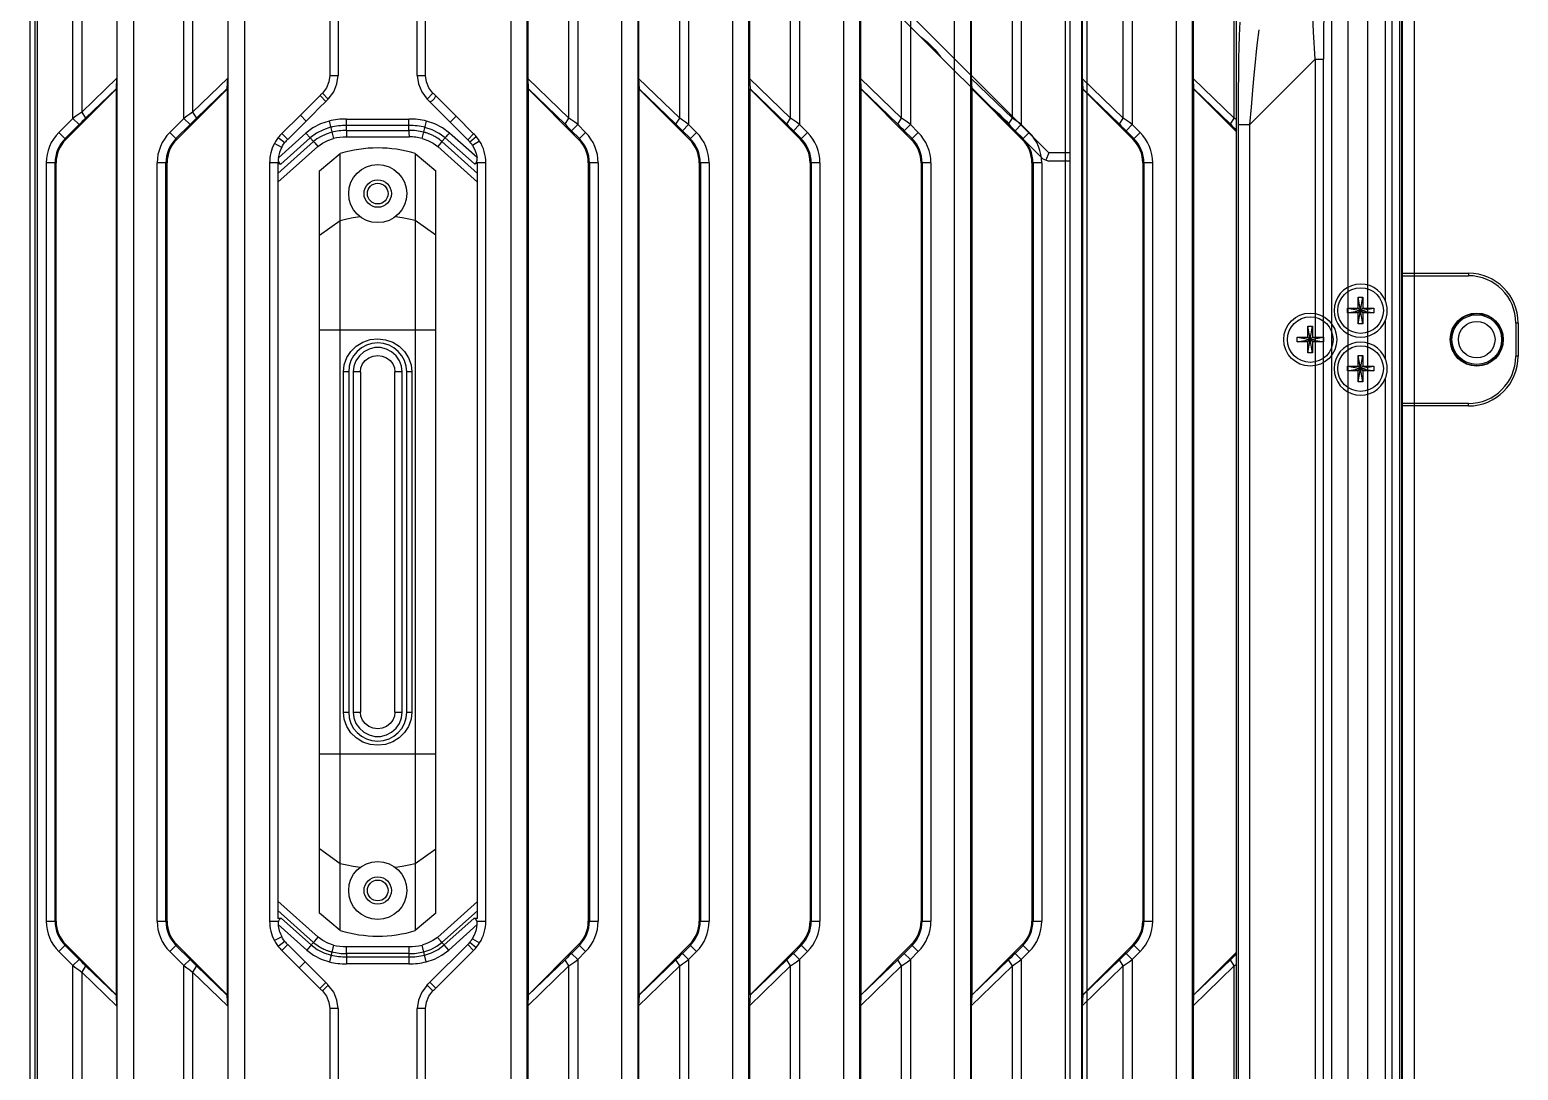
# Model space of a CAD drawing. Header units: millimetres. Extents: x -3132 to 28633, y 682 to 5849.
# Drawn here: x 25394 to 25573.4, y 2897.1 to 3022.5 of the extents above; entities that cross this region are included whole.
import ezdxf

# ---------------------------------------------------------------- set-up
doc = ezdxf.new("R2010")
doc.units = ezdxf.units.MM

# ---------------------------------------------------------------- blocks, each defined once
blk = doc.blocks.new('rtjg')
at = {"linetype": 'Continuous'}
for p, q in [((18739.39, 1763.81), (18739.39, 2763.81)), ((18582.99, 2557.33), (18582.99, 2742.31)), ((18584.99, 2555.33), (18584.99, 2742.31)), ((18596.36, 2543.96), (18596.36, 2742.31)), ((18598.36, 2541.96), (18598.36, 2742.31)), ((18630.42, 2742.31), (18630.42, 2518.72)), ((18632.41, 2519.79), (18632.41, 2742.31)), ((18643.79, 2742.31), (18643.79, 2518.72)), ((18645.78, 2519.79), (18645.78, 2742.31)), ((18657.16, 2742.31), (18657.16, 2518.72)), ((18659.15, 2519.79), (18659.15, 2742.31)), ((18670.53, 2742.31), (18670.53, 2518.72)), ((18672.52, 2519.79), (18672.52, 2742.31)), ((18683.9, 2741.92), (18683.9, 2518.72)), ((18685.89, 2519.79), (18685.89, 2740.75)), ((18737.58, 2736.12), (18737.58, 2527.12)), ((18737.87, 2527.12), (18737.87, 2736.08)), ((18572.44, 2734.24), (18572.44, 2541.89)), ((18573.06, 2734.24), (18573.06, 2562.49)), ((18573.39, 2568.99), (18573.39, 2734.24)), ((18697.27, 2729.43), (18697.27, 2518.72)), ((18638.5, 2726.27), (18638.5, 2689.13)), ((18651.87, 2726.27), (18651.87, 2689.13)), ((18665.24, 2726.27), (18665.24, 2689.13)), ((18678.61, 2726.27), (18678.61, 2689.13)), ((18691.98, 2726.27), (18691.98, 2689.13)), ((18699.26, 2519.79), (18699.26, 2727.44)), ((18733.7, 2726.03), (18733.7, 2530.64)), ((18736.69, 2526.71), (18736.69, 2726.03)), ((18577.64, 2689.87), (18577.64, 2725.54)), ((18578.71, 2724.76), (18578.71, 2690.64)), ((18591.01, 2689.87), (18591.01, 2725.54)), ((18592.08, 2724.76), (18592.08, 2690.64)), ((18637.43, 2689.9), (18637.43, 2725.5)), ((18650.8, 2689.9), (18650.8, 2725.5)), ((18664.17, 2689.9), (18664.17, 2725.5)), ((18677.54, 2689.9), (18677.54, 2725.5)), ((18690.91, 2689.9), (18690.91, 2725.5)), ((18704.28, 2689.9), (18704.28, 2722.41)), ((18731.37, 2531.98), (18731.37, 2723.71)), ((18582.95, 2720.67), (18582.95, 2694.74)), ((18596.32, 2720.67), (18596.32, 2694.74)), ((18632.47, 2720.71), (18632.47, 2694.7)), ((18645.84, 2720.71), (18645.84, 2694.7)), ((18659.21, 2720.71), (18659.21, 2694.7)), ((18672.58, 2720.71), (18672.58, 2694.7)), ((18685.95, 2720.71), (18685.95, 2694.7)), ((18699.32, 2720.71), (18699.32, 2694.7)), ((18705.35, 2721.35), (18705.35, 2689.13)), ((18729.37, 2721.61), (18729.37, 2533.21)), ((18608.61, 2720.36), (18608.61, 2695.05)), ((18609.61, 2720.36), (18609.61, 2695.05)), ((18619.16, 2695.05), (18619.16, 2720.35)), ((18620.16, 2695.05), (18620.16, 2720.36)), ((18710.64, 2718.18), (18710.64, 2518.72)), ((18712.63, 2519.79), (18712.63, 2714.07)), ((18712.69, 2714.01), (18712.69, 2694.7)), ((18717.89, 2706.32), (18717.89, 2528.83)), ((18717.65, 2689.9), (18717.65, 2704.93)), ((18720.47, 2699.02), (18720.65, 2700.56)), ((18727.42, 2697.01), (18719.54, 2689.13)), ((18727.42, 2697.01), (18727.42, 2534.29)), ((18727.42, 2697.01), (18728.42, 2697.01)), ((18728.42, 2534.83), (18728.42, 2697.01)), ((18582.95, 2694.74), (18578.71, 2690.64)), ((18582.88, 2693.48), (18582.95, 2694.74)), ((18596.32, 2694.74), (18592.08, 2690.64)), ((18596.25, 2693.48), (18596.32, 2694.74)), ((18608.61, 2695.05), (18609.61, 2695.05)), ((18619.16, 2695.05), (18620.16, 2695.05)), ((18632.47, 2694.7), (18632.54, 2693.43)), ((18637.43, 2689.9), (18632.47, 2694.7)), ((18645.84, 2694.7), (18645.91, 2693.43)), ((18650.8, 2689.9), (18645.84, 2694.7)), ((18659.21, 2694.7), (18659.28, 2693.43)), ((18664.17, 2689.9), (18659.21, 2694.7)), ((18672.58, 2694.7), (18672.65, 2693.43)), ((18677.54, 2689.9), (18672.58, 2694.7)), ((18685.95, 2694.7), (18686.02, 2693.43)), ((18690.91, 2689.9), (18685.95, 2694.7)), ((18699.32, 2694.7), (18699.39, 2693.43)), ((18704.28, 2689.9), (18699.32, 2694.7)), ((18712.69, 2694.7), (18712.76, 2693.43)), ((18717.65, 2689.9), (18712.69, 2694.7)), ((18576.79, 2687.34), (18582.85, 2693.4)), ((18579.17, 2689.9), (18582.88, 2693.48)), ((18582.85, 2693.4), (18582.88, 2693.48)), ((18582.85, 2693.4), (18582.85, 2584.22)), ((18590.16, 2687.34), (18596.22, 2693.4)), ((18592.54, 2689.9), (18596.25, 2693.48)), ((18596.22, 2693.4), (18596.25, 2693.48)), ((18596.22, 2693.4), (18596.22, 2584.22)), ((18607.44, 2692.64), (18608.14, 2691.93)), ((18608.42, 2692.21), (18607.72, 2692.91)), ((18620.35, 2692.21), (18621.05, 2692.92)), ((18620.68, 2691.88), (18623.12, 2689.43)), ((18623.83, 2690.14), (18621.39, 2692.59)), ((18632.55, 2693.43), (18636.97, 2689.16)), ((18632.56, 2584.22), (18632.56, 2693.41)), ((18632.56, 2693.41), (18638.61, 2687.34)), ((18645.92, 2693.43), (18650.34, 2689.16)), ((18645.93, 2584.22), (18645.93, 2693.41)), ((18645.93, 2693.41), (18651.98, 2687.34)), ((18659.29, 2693.43), (18663.71, 2689.16)), ((18659.3, 2584.22), (18659.3, 2693.41)), ((18659.3, 2693.41), (18665.35, 2687.34)), ((18672.66, 2693.43), (18677.08, 2689.16)), ((18672.67, 2584.22), (18672.67, 2693.41)), ((18672.67, 2693.41), (18678.72, 2687.34)), ((18686.03, 2693.43), (18690.45, 2689.16)), ((18686.04, 2584.22), (18686.04, 2693.41)), ((18686.04, 2693.41), (18692.09, 2687.34)), ((18699.4, 2693.43), (18703.82, 2689.16)), ((18699.41, 2584.22), (18699.41, 2693.41)), ((18699.41, 2693.41), (18705.46, 2687.34)), ((18712.77, 2693.43), (18717.19, 2689.16)), ((18712.78, 2584.22), (18712.78, 2693.41)), ((18712.78, 2693.41), (18717.89, 2688.29)), ((18578.71, 2690.64), (18579.17, 2689.9)), ((18592.08, 2690.64), (18592.54, 2689.9)), ((18605.07, 2690.26), (18602.84, 2688.05)), ((18605.78, 2689.56), (18605.07, 2690.26)), ((18623.12, 2689.43), (18623.83, 2690.14)), ((18625.95, 2688.03), (18623.83, 2690.14)), ((18577.64, 2689.87), (18575.95, 2688.18)), ((18575.95, 2688.18), (18576.79, 2687.34)), ((18576.7, 2687.44), (18578.39, 2689.12)), ((18578.39, 2689.12), (18577.64, 2689.87)), ((18591.01, 2689.87), (18589.32, 2688.18)), ((18589.32, 2688.18), (18590.16, 2687.34)), ((18590.07, 2687.44), (18591.76, 2689.12)), ((18591.76, 2689.12), (18591.01, 2689.87)), ((18603.54, 2687.33), (18605.78, 2689.56)), ((18608.53, 2689.56), (18609.04, 2687.46)), ((18610.61, 2688.41), (18610.61, 2689.01)), ((18618.16, 2689.01), (18610.61, 2689.01)), ((18610.61, 2688.41), (18618.16, 2688.41)), ((18610.62, 2689.79), (18618.16, 2689.79)), ((18618.16, 2688.41), (18618.16, 2689.01)), ((18619.76, 2687.45), (18620.28, 2689.55)), ((18623.12, 2689.43), (18625.24, 2687.31)), ((18636.97, 2689.16), (18637.43, 2689.9)), ((18638.5, 2689.13), (18637.76, 2688.39)), ((18637.76, 2688.39), (18638.71, 2687.44)), ((18639.45, 2688.18), (18638.5, 2689.13)), ((18638.61, 2687.34), (18639.45, 2688.18)), ((18650.34, 2689.16), (18650.8, 2689.9)), ((18651.87, 2689.13), (18651.13, 2688.39)), ((18651.13, 2688.39), (18652.08, 2687.44)), ((18652.82, 2688.18), (18651.87, 2689.13)), ((18651.98, 2687.34), (18652.82, 2688.18)), ((18663.71, 2689.16), (18664.17, 2689.9)), ((18665.24, 2689.13), (18664.5, 2688.39)), ((18664.5, 2688.39), (18665.45, 2687.44)), ((18666.19, 2688.18), (18665.24, 2689.13)), ((18665.35, 2687.34), (18666.19, 2688.18)), ((18677.08, 2689.16), (18677.54, 2689.9)), ((18678.61, 2689.13), (18677.87, 2688.39)), ((18677.87, 2688.39), (18678.82, 2687.44)), ((18679.56, 2688.18), (18678.61, 2689.13)), ((18678.72, 2687.34), (18679.56, 2688.18)), ((18690.45, 2689.16), (18690.91, 2689.9)), ((18691.98, 2689.13), (18691.24, 2688.39)), ((18691.24, 2688.39), (18692.19, 2687.44)), ((18692.93, 2688.18), (18691.98, 2689.13)), ((18692.09, 2687.34), (18692.93, 2688.18)), ((18703.82, 2689.16), (18704.28, 2689.9)), ((18705.35, 2689.13), (18704.61, 2688.39)), ((18704.61, 2688.39), (18705.56, 2687.44)), ((18706.3, 2688.18), (18705.35, 2689.13)), ((18705.46, 2687.34), (18706.3, 2688.18)), ((18717.19, 2689.16), (18717.65, 2689.9)), ((18717.89, 2689.74), (18717.65, 2689.9)), ((18718.12, 2689.13), (18718.12, 2450.2)), ((18718.12, 2689.13), (18719.54, 2689.13)), ((18719.54, 2445.33), (18719.54, 2689.13)), ((18602.82, 2686.38), (18601.93, 2686.84)), ((18602.36, 2683.23), (18606.64, 2687.07)), ((18602.36, 2682.18), (18607.16, 2686.49)), ((18602.4, 2687.56), (18603.19, 2686.95)), ((18605.73, 2688.1), (18602.41, 2685.12)), ((18606.24, 2687.52), (18602.73, 2684.37)), ((18603.54, 2687.33), (18602.84, 2688.05)), ((18605.73, 2688.1), (18606.24, 2687.52)), ((18606.64, 2687.07), (18606.24, 2687.52)), ((18606.64, 2687.07), (18606.79, 2686.91)), ((18606.79, 2686.91), (18607.16, 2686.49)), ((18618.17, 2687.63), (18610.61, 2687.63)), ((18622, 2686.91), (18621.62, 2686.49)), ((18621.62, 2686.49), (18626.42, 2682.2)), ((18622.14, 2687.08), (18622, 2686.91)), ((18622.14, 2687.08), (18622.54, 2687.52)), ((18622.14, 2687.08), (18626.42, 2683.25)), ((18626.04, 2684.39), (18622.54, 2687.52)), ((18626.37, 2685.15), (18623.06, 2688.11)), ((18625.24, 2687.31), (18625.95, 2688.03)), ((18625.5, 2687.04), (18626.26, 2687.68)), ((18626.67, 2687.14), (18625.82, 2686.61)), ((18607.39, 2683.54), (18609.85, 2685.64)), ((18609.85, 2591.98), (18609.85, 2685.64)), ((18618.92, 2685.65), (18618.92, 2591.97)), ((18618.92, 2685.65), (18621.39, 2683.55)), ((18574.44, 2593.11), (18574.44, 2684.51)), ((18575.62, 2684.51), (18574.44, 2684.51)), ((18575.49, 2593.11), (18575.49, 2684.51)), ((18575.62, 2593.11), (18575.62, 2684.51)), ((18587.81, 2593.11), (18587.81, 2684.51)), ((18588.99, 2684.51), (18587.81, 2684.51)), ((18588.86, 2593.11), (18588.86, 2684.51)), ((18588.99, 2593.11), (18588.99, 2684.51)), ((18601.36, 2684.51), (18601.36, 2593.11)), ((18602.5, 2684.51), (18601.36, 2684.51)), ((18602.36, 2684.43), (18602.36, 2593.45)), ((18602.36, 2684.43), (18602.73, 2684.37)), ((18607.39, 2594.07), (18607.39, 2683.54)), ((18621.39, 2594.06), (18621.39, 2683.55)), ((18626.04, 2684.39), (18626.42, 2684.46)), ((18627.42, 2684.51), (18626.25, 2684.51)), ((18626.42, 2593.43), (18626.42, 2684.46)), ((18627.42, 2593.11), (18627.42, 2684.5)), ((18639.78, 2684.51), (18639.78, 2593.11)), ((18640.97, 2684.51), (18639.78, 2684.51)), ((18639.92, 2684.51), (18639.92, 2593.11)), ((18640.97, 2684.51), (18640.97, 2593.11)), ((18653.15, 2684.51), (18653.15, 2593.11)), ((18654.34, 2684.51), (18653.15, 2684.51)), ((18653.29, 2684.51), (18653.29, 2593.11)), ((18654.34, 2684.51), (18654.34, 2593.11)), ((18666.52, 2684.51), (18666.52, 2593.11)), ((18667.71, 2684.51), (18666.52, 2684.51)), ((18666.66, 2684.51), (18666.66, 2593.11)), ((18667.71, 2684.51), (18667.71, 2593.11)), ((18679.89, 2684.51), (18679.89, 2593.11)), ((18681.08, 2684.51), (18679.89, 2684.51)), ((18680.03, 2684.51), (18680.03, 2593.11)), ((18681.08, 2684.51), (18681.08, 2593.11)), ((18693.26, 2684.51), (18693.26, 2593.11)), ((18694.45, 2684.51), (18693.26, 2684.51)), ((18693.4, 2684.51), (18693.4, 2593.11)), ((18694.45, 2684.51), (18694.45, 2593.11)), ((18706.63, 2684.51), (18706.63, 2593.11)), ((18707.82, 2684.51), (18706.63, 2684.51)), ((18706.77, 2684.51), (18706.77, 2593.11)), ((18707.82, 2593.11), (18707.82, 2684.51)), ((18607.39, 2675.81), (18609.85, 2677.58)), ((18618.92, 2677.59), (18621.39, 2675.82)), ((18621.39, 2664.34), (18607.39, 2664.34)), ((18610.27, 2618.31), (18610.27, 2659.31)), ((18610.89, 2659.31), (18610.27, 2659.31)), ((18610.89, 2659.31), (18610.89, 2618.31)), ((18611.44, 2659.31), (18611.44, 2618.31)), ((18612.3, 2659.31), (18611.44, 2659.31)), ((18612.3, 2659.31), (18612.3, 2618.31)), ((18616.47, 2618.31), (18616.47, 2659.31)), ((18617.34, 2659.31), (18616.47, 2659.31)), ((18617.34, 2618.31), (18617.34, 2659.31)), ((18617.89, 2618.31), (18617.89, 2659.31)), ((18618.51, 2659.31), (18617.89, 2659.31)), ((18618.51, 2659.31), (18618.51, 2618.31)), ((18610.27, 2618.31), (18610.89, 2618.31)), ((18611.44, 2618.31), (18612.3, 2618.31)), ((18616.47, 2618.31), (18617.34, 2618.31)), ((18617.89, 2618.31), (18618.51, 2618.31)), ((18607.39, 2613.28), (18621.39, 2613.28)), ((18609.85, 2600.04), (18607.39, 2601.81)), ((18621.39, 2601.8), (18618.92, 2600.02)), ((18607.2, 2591.17), (18602.36, 2595.51)), ((18626.42, 2595.49), (18621.58, 2591.16)), ((18574.44, 2593.11), (18575.62, 2593.11)), ((18587.81, 2593.11), (18588.99, 2593.11)), ((18601.36, 2593.11), (18602.41, 2593.11)), ((18606.65, 2590.55), (18602.36, 2594.39)), ((18602.8, 2593.45), (18602.36, 2593.45)), ((18602.8, 2593.45), (18606.38, 2590.24)), ((18609.85, 2591.98), (18607.39, 2594.07)), ((18621.39, 2594.06), (18618.92, 2591.97)), ((18626.42, 2594.37), (18622.13, 2590.54)), ((18622.4, 2590.24), (18625.97, 2593.43)), ((18626.42, 2593.43), (18625.97, 2593.43)), ((18626.36, 2593.11), (18627.42, 2593.11)), ((18639.78, 2593.11), (18640.97, 2593.11)), ((18653.15, 2593.11), (18654.34, 2593.11)), ((18666.52, 2593.11), (18667.71, 2593.11)), ((18679.89, 2593.11), (18681.08, 2593.11)), ((18693.26, 2593.11), (18694.45, 2593.11)), ((18706.63, 2593.11), (18707.82, 2593.11)), ((18602.82, 2591.24), (18601.93, 2590.78)), ((18602.38, 2592.72), (18605.83, 2589.62)), ((18622.95, 2589.61), (18626.4, 2592.69)), ((18576.79, 2590.28), (18575.95, 2589.44)), ((18575.95, 2589.44), (18577.64, 2587.75)), ((18578.39, 2588.5), (18576.7, 2590.18)), ((18582.85, 2584.22), (18576.79, 2590.28)), ((18590.16, 2590.28), (18589.32, 2589.44)), ((18589.32, 2589.44), (18591.01, 2587.75)), ((18591.76, 2588.5), (18590.07, 2590.18)), ((18596.22, 2584.22), (18590.16, 2590.28)), ((18603.19, 2590.67), (18602.4, 2590.05)), ((18603.54, 2590.28), (18602.85, 2589.56)), ((18602.85, 2589.56), (18604.93, 2587.49)), ((18605.64, 2588.2), (18603.54, 2590.28)), ((18606.65, 2590.55), (18606.38, 2590.24)), ((18606.65, 2590.55), (18606.8, 2590.71)), ((18606.8, 2590.71), (18607.2, 2591.17)), ((18609.05, 2590.22), (18608.56, 2588.2)), ((18610.61, 2590.04), (18618.17, 2590.04)), ((18620.24, 2588.21), (18619.75, 2590.22)), ((18625.24, 2590.3), (18620.69, 2585.75)), ((18621.39, 2585.04), (18625.94, 2589.59)), ((18621.98, 2590.71), (18621.58, 2591.16)), ((18622.13, 2590.54), (18621.98, 2590.71)), ((18622.13, 2590.54), (18622.4, 2590.24)), ((18622.95, 2589.61), (18622.4, 2590.24)), ((18625.24, 2590.3), (18625.94, 2589.59)), ((18625.5, 2590.58), (18626.26, 2589.94)), ((18625.82, 2591), (18626.67, 2590.48)), ((18638.61, 2590.28), (18632.56, 2584.22)), ((18638.71, 2590.18), (18637.76, 2589.23)), ((18638.5, 2588.49), (18639.45, 2589.44)), ((18639.45, 2589.44), (18638.61, 2590.28)), ((18651.98, 2590.28), (18645.93, 2584.22)), ((18652.08, 2590.18), (18651.13, 2589.23)), ((18651.87, 2588.49), (18652.82, 2589.44)), ((18652.82, 2589.44), (18651.98, 2590.28)), ((18665.35, 2590.28), (18659.3, 2584.22)), ((18665.45, 2590.18), (18664.5, 2589.23)), ((18665.24, 2588.49), (18666.19, 2589.44)), ((18666.19, 2589.44), (18665.35, 2590.28)), ((18678.72, 2590.28), (18672.67, 2584.22)), ((18678.82, 2590.18), (18677.87, 2589.23)), ((18678.61, 2588.49), (18679.56, 2589.44)), ((18679.56, 2589.44), (18678.72, 2590.28)), ((18692.09, 2590.28), (18686.04, 2584.22)), ((18692.19, 2590.18), (18691.24, 2589.23)), ((18691.98, 2588.49), (18692.93, 2589.44)), ((18692.93, 2589.44), (18692.09, 2590.28)), ((18705.46, 2590.28), (18699.41, 2584.22)), ((18705.56, 2590.18), (18704.61, 2589.23)), ((18705.35, 2588.49), (18706.3, 2589.44)), ((18706.3, 2589.44), (18705.46, 2590.28)), ((18577.64, 2587.75), (18578.39, 2588.5)), ((18577.64, 2562.68), (18577.64, 2587.75)), ((18579.17, 2587.72), (18578.71, 2586.98)), ((18582.88, 2584.14), (18579.17, 2587.72)), ((18591.01, 2587.75), (18591.76, 2588.5)), ((18591.01, 2552.08), (18591.01, 2587.75)), ((18592.54, 2587.72), (18592.08, 2586.98)), ((18596.25, 2584.14), (18592.54, 2587.72)), ((18605.64, 2588.2), (18604.93, 2587.49)), ((18608.14, 2585.7), (18605.64, 2588.2)), ((18608.78, 2589.43), (18608.85, 2589.41)), ((18610.61, 2589.21), (18610.61, 2588.8)), ((18618.16, 2589.21), (18610.61, 2589.21)), ((18610.61, 2588.8), (18618.16, 2588.8)), ((18618.16, 2587.97), (18610.62, 2587.97)), ((18618.16, 2589.21), (18618.16, 2588.8)), ((18632.47, 2582.92), (18637.43, 2587.71)), ((18636.97, 2588.46), (18632.54, 2584.19)), ((18637.43, 2587.71), (18636.97, 2588.46)), ((18637.43, 2552.12), (18637.43, 2587.71)), ((18637.76, 2589.23), (18638.5, 2588.49)), ((18638.5, 2588.49), (18638.5, 2551.34)), ((18645.84, 2582.92), (18650.8, 2587.71)), ((18650.34, 2588.46), (18645.91, 2584.19)), ((18650.8, 2587.71), (18650.34, 2588.46)), ((18650.8, 2552.12), (18650.8, 2587.71)), ((18651.13, 2589.23), (18651.87, 2588.49)), ((18651.87, 2588.49), (18651.87, 2551.34)), ((18659.21, 2582.92), (18664.17, 2587.71)), ((18663.71, 2588.46), (18659.28, 2584.19)), ((18664.17, 2587.71), (18663.71, 2588.46)), ((18664.17, 2552.12), (18664.17, 2587.71)), ((18664.5, 2589.23), (18665.24, 2588.49)), ((18665.24, 2588.49), (18665.24, 2551.34)), ((18672.58, 2582.92), (18677.54, 2587.71)), ((18677.08, 2588.46), (18672.65, 2584.19)), ((18677.54, 2587.71), (18677.08, 2588.46)), ((18677.54, 2552.12), (18677.54, 2587.71)), ((18677.87, 2589.23), (18678.61, 2588.49)), ((18678.61, 2588.49), (18678.61, 2551.34)), ((18685.95, 2582.92), (18690.91, 2587.71)), ((18690.45, 2588.46), (18686.02, 2584.19)), ((18690.91, 2587.71), (18690.45, 2588.46)), ((18690.91, 2552.12), (18690.91, 2587.71)), ((18691.24, 2589.23), (18691.98, 2588.49)), ((18691.98, 2588.49), (18691.98, 2551.34)), ((18699.32, 2582.92), (18704.28, 2587.71)), ((18703.82, 2588.46), (18699.39, 2584.19)), ((18704.28, 2587.71), (18703.82, 2588.46)), ((18704.28, 2552.12), (18704.28, 2587.71)), ((18704.61, 2589.23), (18705.35, 2588.49)), ((18705.35, 2588.49), (18705.35, 2551.34)), ((18712.69, 2582.92), (18717.65, 2587.71)), ((18717.19, 2588.46), (18712.76, 2584.19)), ((18717.89, 2589.33), (18712.78, 2584.22)), ((18717.65, 2587.71), (18717.19, 2588.46)), ((18717.65, 2587.71), (18717.89, 2587.88)), ((18717.65, 2552.12), (18717.65, 2587.71)), ((18578.71, 2586.98), (18578.71, 2561.61)), ((18578.71, 2586.98), (18582.95, 2582.88)), ((18592.08, 2586.98), (18592.08, 2552.85)), ((18592.08, 2586.98), (18596.32, 2582.88)), ((18604.93, 2587.49), (18607.43, 2584.99)), ((18582.85, 2584.22), (18582.88, 2584.14)), ((18582.95, 2582.88), (18582.88, 2584.14)), ((18596.22, 2584.22), (18596.25, 2584.14)), ((18596.32, 2582.88), (18596.25, 2584.14)), ((18608.14, 2585.7), (18607.43, 2584.99)), ((18608.42, 2585.41), (18607.72, 2584.7)), ((18620.35, 2585.41), (18621.05, 2584.7)), ((18620.69, 2585.75), (18621.39, 2585.04)), ((18632.54, 2584.19), (18632.47, 2582.92)), ((18632.56, 2584.22), (18632.54, 2584.19)), ((18645.91, 2584.19), (18645.84, 2582.92)), ((18645.93, 2584.22), (18645.91, 2584.19)), ((18659.28, 2584.19), (18659.21, 2582.92)), ((18659.3, 2584.22), (18659.28, 2584.19)), ((18672.65, 2584.19), (18672.58, 2582.92)), ((18672.67, 2584.22), (18672.65, 2584.19)), ((18686.02, 2584.19), (18685.95, 2582.92)), ((18686.04, 2584.22), (18686.02, 2584.19)), ((18699.39, 2584.19), (18699.32, 2582.92)), ((18699.41, 2584.22), (18699.39, 2584.19)), ((18712.76, 2584.19), (18712.69, 2582.92)), ((18712.78, 2584.22), (18712.76, 2584.19)), ((18582.95, 2582.88), (18582.95, 2557.37)), ((18596.32, 2582.88), (18596.32, 2556.95)), ((18608.61, 2582.57), (18608.61, 2557.26)), ((18609.61, 2582.57), (18608.61, 2582.57)), ((18609.61, 2582.57), (18609.61, 2557.26)), ((18619.16, 2557.26), (18619.16, 2582.57)), ((18620.16, 2582.57), (18619.16, 2582.57)), ((18620.16, 2557.26), (18620.16, 2582.57)), ((18632.47, 2582.92), (18632.47, 2556.91)), ((18645.84, 2582.92), (18645.84, 2556.91)), ((18659.21, 2582.92), (18659.21, 2556.91)), ((18672.58, 2582.92), (18672.58, 2556.91)), ((18685.95, 2582.92), (18685.95, 2556.91)), ((18699.32, 2582.92), (18699.32, 2556.91)), ((18712.69, 2582.92), (18712.69, 2556.91))]:
    blk.add_line(p, q, dxfattribs=at)
for points in [[(18727.42, 2697.01), (18727.22, 2700.29), (18727.07, 2703.06), (18726.97, 2705.26), (18726.92, 2706.83)], [(18728.57, 2706.18), (18728.51, 2704.75), (18728.47, 2702.7), (18728.43, 2700.12), (18728.42, 2697.01)], [(18718.31, 2701.47), (18718.28, 2700.74), (18718.25, 2699.77), (18718.21, 2698.53), (18718.18, 2697), (18718.16, 2695.22), (18718.14, 2693.24), (18718.12, 2691.18), (18718.12, 2689.13)], [(18719.54, 2689.13), (18719.72, 2691.24), (18719.9, 2693.26), (18720.06, 2695.08), (18720.21, 2696.64), (18720.35, 2697.95), (18720.47, 2699.02)], [(18608.61, 2695.05), (18608.51, 2694.29), (18608.21, 2693.56), (18607.72, 2692.91)], [(18608.42, 2692.21), (18609.08, 2693.06), (18609.48, 2694.03), (18609.61, 2695.05)], [(18619.16, 2695.05), (18619.3, 2694.03), (18619.7, 2693.07), (18620.35, 2692.21)], [(18621.05, 2692.92), (18620.56, 2693.57), (18620.26, 2694.29), (18620.16, 2695.05)], [(18607.44, 2692.64), (18606.63, 2691.83), (18605.84, 2691.04), (18605.07, 2690.26)], [(18605.78, 2689.56), (18606.57, 2690.35), (18607.35, 2691.14), (18608.14, 2691.93)], [(18620.68, 2691.88), (18621, 2692.03), (18621.24, 2692.27), (18621.39, 2692.59)], [(18632.55, 2693.4), (18632.55, 2693.41), (18632.55, 2693.42), (18632.55, 2693.43)], [(18645.92, 2693.4), (18645.92, 2693.41), (18645.92, 2693.42), (18645.92, 2693.43)], [(18659.29, 2693.4), (18659.29, 2693.41), (18659.29, 2693.42), (18659.29, 2693.43)], [(18672.66, 2693.4), (18672.66, 2693.41), (18672.66, 2693.42), (18672.66, 2693.43)], [(18686.03, 2693.4), (18686.03, 2693.41), (18686.03, 2693.42), (18686.03, 2693.43)], [(18712.77, 2693.4), (18712.77, 2693.41), (18712.77, 2693.42), (18712.77, 2693.43)], [(18578.71, 2690.64), (18578.36, 2690.39), (18578, 2690.13), (18577.64, 2689.87)], [(18592.08, 2690.64), (18591.73, 2690.39), (18591.37, 2690.13), (18591.01, 2689.87)], [(18578.39, 2689.12), (18578.66, 2689.39), (18578.92, 2689.65), (18579.17, 2689.9)], [(18591.76, 2689.12), (18592.03, 2689.39), (18592.29, 2689.65), (18592.54, 2689.9)], [(18608.53, 2689.56), (18607.51, 2689.22), (18606.57, 2688.73), (18605.73, 2688.1)], [(18608.71, 2688.8), (18607.84, 2688.51), (18607.01, 2688.08), (18606.24, 2687.52)], [(18608.85, 2688.22), (18608.16, 2687.99), (18607.57, 2687.71), (18607.07, 2687.4), (18606.64, 2687.07)], [(18610.61, 2689.01), (18610.62, 2689.23), (18610.62, 2689.79)], [(18610.61, 2688.41), (18610.61, 2688.2), (18610.61, 2687.93), (18610.61, 2687.63)], [(18618.16, 2689.01), (18618.16, 2689.23), (18618.16, 2689.79)], [(18618.16, 2688.41), (18618.16, 2688.2), (18618.17, 2687.63)], [(18622.14, 2687.08), (18621.97, 2687.21), (18621.82, 2687.33), (18621.67, 2687.44), (18621.53, 2687.53), (18621.4, 2687.61), (18621.28, 2687.68), (18621.17, 2687.74), (18621.06, 2687.8), (18620.96, 2687.85), (18620.86, 2687.89), (18620.77, 2687.93), (18620.69, 2687.97), (18620.61, 2688), (18620.53, 2688.03), (18620.46, 2688.06), (18620.4, 2688.08), (18620.34, 2688.1), (18620.28, 2688.12), (18620.23, 2688.13), (18620.19, 2688.15), (18620.14, 2688.16), (18620.1, 2688.17), (18620.06, 2688.18), (18620.02, 2688.19), (18619.98, 2688.2), (18619.95, 2688.21)], [(18622.54, 2687.52), (18621.8, 2688.07), (18620.97, 2688.5), (18620.09, 2688.79)], [(18623.06, 2688.11), (18622.22, 2688.73), (18621.28, 2689.22), (18620.28, 2689.55)], [(18636.97, 2689.16), (18637.23, 2688.91), (18637.49, 2688.65), (18637.76, 2688.39)], [(18638.5, 2689.13), (18638.14, 2689.4), (18637.78, 2689.65), (18637.43, 2689.9)], [(18650.34, 2689.16), (18650.6, 2688.91), (18650.86, 2688.65), (18651.13, 2688.39)], [(18651.87, 2689.13), (18651.51, 2689.4), (18651.15, 2689.65), (18650.8, 2689.9)], [(18663.71, 2689.16), (18663.97, 2688.91), (18664.23, 2688.65), (18664.5, 2688.39)], [(18665.24, 2689.13), (18664.88, 2689.4), (18664.52, 2689.65), (18664.17, 2689.9)], [(18677.08, 2689.16), (18677.34, 2688.91), (18677.6, 2688.65), (18677.87, 2688.39)], [(18678.61, 2689.13), (18678.25, 2689.4), (18677.89, 2689.65), (18677.54, 2689.9)], [(18690.45, 2689.16), (18690.71, 2688.91), (18690.97, 2688.65), (18691.24, 2688.39)], [(18691.98, 2689.13), (18691.62, 2689.4), (18691.26, 2689.65), (18690.91, 2689.9)], [(18703.82, 2689.16), (18704.08, 2688.91), (18704.34, 2688.65), (18704.61, 2688.39)], [(18705.35, 2689.13), (18704.99, 2689.4), (18704.63, 2689.65), (18704.28, 2689.9)], [(18717.19, 2689.16), (18717.45, 2688.91), (18717.71, 2688.65), (18717.89, 2688.47)], [(18602.4, 2687.56), (18602.22, 2687.32), (18602.07, 2687.08), (18601.93, 2686.84)], [(18602.82, 2686.38), (18602.93, 2686.57), (18603.05, 2686.76), (18603.19, 2686.95)], [(18607.16, 2686.49), (18607.73, 2686.9), (18608.36, 2687.23), (18609.04, 2687.46)], [(18619.76, 2687.45), (18620.44, 2687.23), (18621.06, 2686.9), (18621.62, 2686.49)], [(18622.54, 2687.52), (18622.68, 2687.69), (18622.86, 2687.89), (18623.06, 2688.11)], [(18625.24, 2687.31), (18625.33, 2687.23), (18625.42, 2687.13), (18625.5, 2687.04)], [(18625.83, 2686.6), (18625.72, 2686.75), (18625.62, 2686.9), (18625.5, 2687.04)], [(18625.83, 2686.6), (18626.07, 2686.15), (18626.25, 2685.66), (18626.37, 2685.15)], [(18626.26, 2687.68), (18626.16, 2687.8), (18626.05, 2687.92), (18625.95, 2688.03)], [(18626.67, 2687.14), (18626.55, 2687.32), (18626.41, 2687.5), (18626.26, 2687.68)], [(18602.41, 2685.12), (18602.39, 2684.93), (18602.4, 2684.76), (18602.44, 2684.62), (18602.5, 2684.51)], [(18626.25, 2684.51), (18626.31, 2684.6), (18626.35, 2684.7)], [(18626.35, 2684.7), (18626.38, 2684.83), (18626.38, 2684.98), (18626.37, 2685.15)], [(18602.5, 2684.51), (18602.57, 2684.44), (18602.65, 2684.4), (18602.73, 2684.37)], [(18626.04, 2684.39), (18626.12, 2684.41), (18626.19, 2684.46), (18626.25, 2684.51)], [(18609.85, 2677.58), (18610.65, 2677.77), (18611.45, 2677.92), (18612.26, 2678.03)], [(18616.52, 2678.03), (18617.33, 2677.92), (18618.13, 2677.78), (18618.92, 2677.59)], [(18610.27, 2659.31), (18610.36, 2660.17), (18610.67, 2661.04), (18611.16, 2661.79), (18611.81, 2662.43), (18612.6, 2662.91), (18613.47, 2663.21), (18614.41, 2663.31)], [(18614.41, 2663.31), (18615.33, 2663.2), (18616.2, 2662.9), (18616.98, 2662.42), (18617.63, 2661.78), (18618.11, 2661.02), (18618.42, 2660.15), (18618.51, 2659.31)], [(18617.34, 2659.31), (18617.26, 2660), (18617.01, 2660.67), (18616.6, 2661.26), (18616.07, 2661.74), (18615.43, 2662.07), (18614.74, 2662.24), (18614.03, 2662.24), (18613.34, 2662.07), (18612.71, 2661.74), (18612.18, 2661.26), (18611.77, 2660.67), (18611.52, 2660), (18611.44, 2659.31)], [(18612.3, 2659.31), (18612.37, 2659.8), (18612.57, 2660.28), (18612.89, 2660.7), (18613.33, 2661.03), (18613.84, 2661.23), (18614.39, 2661.31), (18614.94, 2661.23), (18615.45, 2661.03), (18615.88, 2660.7), (18616.21, 2660.28), (18616.41, 2659.8), (18616.47, 2659.31)], [(18614.41, 2614.31), (18613.48, 2614.41), (18612.6, 2614.7), (18611.81, 2615.19), (18611.15, 2615.83), (18610.67, 2616.59), (18610.36, 2617.46), (18610.27, 2618.31)], [(18611.44, 2618.31), (18611.52, 2617.62), (18611.77, 2616.95), (18612.18, 2616.36), (18612.71, 2615.88), (18613.35, 2615.55), (18614.04, 2615.38), (18614.74, 2615.38), (18615.43, 2615.55), (18616.06, 2615.88), (18616.6, 2616.36), (18617.01, 2616.95), (18617.26, 2617.62), (18617.34, 2618.31)], [(18616.47, 2618.31), (18616.41, 2617.82), (18616.21, 2617.34), (18615.88, 2616.92), (18615.45, 2616.59), (18614.94, 2616.38), (18614.39, 2616.31), (18613.84, 2616.39), (18613.33, 2616.59), (18612.89, 2616.92), (18612.57, 2617.34), (18612.37, 2617.82), (18612.3, 2618.31)], [(18618.51, 2618.31), (18618.41, 2617.45), (18618.11, 2616.59), (18617.63, 2615.84), (18616.99, 2615.2), (18616.2, 2614.72), (18615.34, 2614.42), (18614.41, 2614.31)], [(18612.26, 2599.59), (18611.45, 2599.7), (18610.65, 2599.85), (18609.85, 2600.04)], [(18618.92, 2600.02), (18618.13, 2599.84), (18617.33, 2599.7), (18616.52, 2599.58)], [(18602.41, 2593.11), (18602.38, 2592.99), (18602.37, 2592.86), (18602.38, 2592.72)], [(18602.8, 2593.45), (18602.63, 2593.41), (18602.5, 2593.29), (18602.41, 2593.11)], [(18626.36, 2593.11), (18626.27, 2593.29), (18626.14, 2593.4), (18625.97, 2593.43)], [(18626.4, 2592.69), (18626.4, 2592.84), (18626.39, 2592.98), (18626.36, 2593.11)], [(18603.19, 2590.67), (18603.05, 2590.86), (18602.93, 2591.05), (18602.82, 2591.24)], [(18625.82, 2591.01), (18626.1, 2591.54), (18626.29, 2592.1), (18626.4, 2592.69)], [(18601.93, 2590.78), (18602.07, 2590.53), (18602.23, 2590.29), (18602.4, 2590.05)], [(18606.38, 2590.24), (18606.23, 2590.08), (18606.04, 2589.86), (18605.83, 2589.62)], [(18605.83, 2589.62), (18606.66, 2589.01), (18607.58, 2588.53), (18608.56, 2588.2)], [(18606.38, 2590.24), (18607.1, 2589.71), (18607.91, 2589.3), (18608.76, 2589.01)], [(18606.65, 2590.55), (18606.86, 2590.38), (18607.05, 2590.24), (18607.22, 2590.12), (18607.38, 2590.02), (18607.52, 2589.93), (18607.66, 2589.86), (18607.78, 2589.8), (18607.89, 2589.75), (18608, 2589.7), (18608.09, 2589.66), (18608.18, 2589.62), (18608.27, 2589.59), (18608.34, 2589.56), (18608.41, 2589.54), (18608.48, 2589.51), (18608.54, 2589.5), (18608.59, 2589.48), (18608.65, 2589.46), (18608.7, 2589.45), (18608.74, 2589.44), (18608.78, 2589.43)], [(18609.05, 2590.22), (18608.38, 2590.44), (18607.76, 2590.76), (18607.2, 2591.17)], [(18610.61, 2589.21), (18610.61, 2589.43), (18610.61, 2590.04)], [(18618.16, 2589.21), (18618.17, 2589.43), (18618.17, 2589.72), (18618.17, 2590.04)], [(18621.58, 2591.16), (18621.03, 2590.76), (18620.41, 2590.44), (18619.75, 2590.22)], [(18619.95, 2589.41), (18620.8, 2589.7), (18621.52, 2590.09), (18622.13, 2590.54)], [(18620.05, 2589.02), (18620.89, 2589.3), (18621.68, 2589.7), (18622.4, 2590.24)], [(18620.24, 2588.21), (18621.22, 2588.53), (18622.13, 2589.01), (18622.95, 2589.61)], [(18625.5, 2590.58), (18625.41, 2590.48), (18625.33, 2590.39), (18625.24, 2590.3)], [(18625.5, 2590.58), (18625.55, 2590.64), (18625.59, 2590.69), (18625.63, 2590.74), (18625.66, 2590.79), (18625.7, 2590.83), (18625.73, 2590.87), (18625.75, 2590.91), (18625.78, 2590.94), (18625.8, 2590.98), (18625.82, 2591.01)], [(18625.94, 2589.59), (18626.05, 2589.7), (18626.16, 2589.82), (18626.26, 2589.94)], [(18626.26, 2589.94), (18626.41, 2590.12), (18626.55, 2590.3), (18626.67, 2590.48)], [(18577.64, 2587.75), (18578, 2587.49), (18578.36, 2587.23), (18578.71, 2586.98)], [(18579.17, 2587.72), (18578.92, 2587.97), (18578.66, 2588.23), (18578.39, 2588.5)], [(18591.01, 2587.75), (18591.37, 2587.49), (18591.73, 2587.23), (18592.08, 2586.98)], [(18592.54, 2587.72), (18592.29, 2587.97), (18592.03, 2588.23), (18591.76, 2588.5)], [(18610.61, 2588.8), (18610.61, 2588.58), (18610.62, 2587.97)], [(18618.16, 2588.8), (18618.16, 2588.58), (18618.16, 2587.97)], [(18637.76, 2589.23), (18637.49, 2588.96), (18637.23, 2588.71), (18636.97, 2588.46)], [(18637.43, 2587.71), (18637.78, 2587.96), (18638.14, 2588.22), (18638.5, 2588.49)], [(18651.13, 2589.23), (18650.86, 2588.96), (18650.6, 2588.71), (18650.34, 2588.46)], [(18650.8, 2587.71), (18651.15, 2587.96), (18651.51, 2588.22), (18651.87, 2588.49)], [(18664.5, 2589.23), (18664.23, 2588.96), (18663.97, 2588.71), (18663.71, 2588.46)], [(18664.17, 2587.71), (18664.52, 2587.96), (18664.88, 2588.22), (18665.24, 2588.49)], [(18677.87, 2589.23), (18677.6, 2588.96), (18677.34, 2588.71), (18677.08, 2588.46)], [(18677.54, 2587.71), (18677.89, 2587.96), (18678.25, 2588.22), (18678.61, 2588.49)], [(18691.24, 2589.23), (18690.97, 2588.96), (18690.71, 2588.71), (18690.45, 2588.46)], [(18690.91, 2587.71), (18691.26, 2587.96), (18691.62, 2588.22), (18691.98, 2588.49)], [(18704.61, 2589.23), (18704.34, 2588.96), (18704.08, 2588.71), (18703.82, 2588.46)], [(18704.28, 2587.71), (18704.63, 2587.96), (18704.99, 2588.22), (18705.35, 2588.49)], [(18717.89, 2589.14), (18717.71, 2588.96), (18717.45, 2588.71), (18717.19, 2588.46)], [(18607.72, 2584.7), (18608.21, 2584.06), (18608.51, 2583.33), (18608.61, 2582.57)], [(18609.61, 2582.57), (18609.48, 2583.59), (18609.08, 2584.56), (18608.42, 2585.41)], [(18620.35, 2585.41), (18619.7, 2584.55), (18619.3, 2583.59), (18619.16, 2582.57)], [(18620.16, 2582.57), (18620.26, 2583.33), (18620.56, 2584.05), (18621.05, 2584.7)]]:
    blk.add_lwpolyline(points, dxfattribs=at)
for centre, radius in [((18614.39, 2680.81), 3.5), ((18614.39, 2680.81), 1.65), ((18614.39, 2680.81), 1.25), ((18614.39, 2596.81), 3.5), ((18614.39, 2596.81), 1.65), ((18614.39, 2596.81), 1.25)]:
    blk.add_circle(centre, radius, dxfattribs=at)
for centre, radius, start, end in [((18663.73, 2636.19), 79.72, 134.6361, 134.9204), ((18663.73, 2636.19), 78.72, 134.6312, 134.9204), ((18564.9, 2636.08), 78.9, 45.0075, 45.3499), ((18564.9, 2636.08), 79.9, 45.0071, 45.344), ((18579.62, 2684.51), 5.19, 135, 180), ((18592.99, 2684.51), 5.19, 135, 180), ((18610.5, 2681.47), 8.32, 89.2033, 103.7548), ((18610.5, 2681.47), 7.54, 89.165, 103.7546), ((18610.5, 2681.47), 6.94, 89.0858, 103.7546), ((18618.28, 2681.47), 8.33, 76.1272, 90.8609), ((18618.28, 2681.47), 7.55, 76.1267, 90.8992), ((18618.28, 2681.47), 6.95, 76.1267, 90.9897), ((18635.78, 2684.51), 5.19, 0, 45), ((18649.15, 2684.51), 5.19, 0, 45), ((18662.52, 2684.51), 5.19, 0, 45), ((18675.89, 2684.51), 5.19, 0, 45), ((18689.26, 2684.51), 5.19, 0, 45), ((18702.63, 2684.51), 5.19, 0, 45), ((18579.62, 2684.51), 4.13, 135, 180), ((18579.62, 2684.51), 4, 135, 180), ((18592.99, 2684.51), 4.13, 135, 180), ((18592.99, 2684.51), 4, 135, 180), ((18606.36, 2684.51), 5, 152.2931, 180), ((18606.27, 2684.52), 4.93, 134.2072, 141.8099), ((18606.36, 2684.51), 4, 152.2143, 171.2372), ((18606.27, 2684.52), 3.93, 134.1844, 141.8102), ((18610.5, 2681.47), 6.16, 89.0345, 103.7551), ((18618.28, 2681.47), 6.17, 76.1259, 91.0419), ((18622.42, 2684.51), 5, 359.8876, 31.6532), ((18635.78, 2684.51), 4, 0, 45.0007), ((18635.78, 2684.51), 4.13, 0, 45), ((18649.15, 2684.51), 4, 0, 45.0007), ((18649.15, 2684.51), 4.13, 0, 45), ((18662.52, 2684.51), 4, 0, 45.0007), ((18662.52, 2684.51), 4.13, 0, 45), ((18675.89, 2684.51), 4, 0, 45.0007), ((18675.89, 2684.51), 4.13, 0, 45), ((18689.26, 2684.51), 4, 0, 45.0007), ((18689.26, 2684.51), 4.13, 0, 45), ((18702.63, 2684.51), 4, 0, 45.0007), ((18702.63, 2684.51), 4.13, 0, 45), ((18614.39, 2659.31), 3.5, 0, 180), ((18614.39, 2618.31), 3.5, 180, 0), ((18579.62, 2593.11), 5.19, 180, 225), ((18579.62, 2593.11), 4.13, 180, 225), ((18579.62, 2593.11), 4, 180, 225), ((18592.99, 2593.11), 5.19, 180, 225), ((18592.99, 2593.11), 4.13, 180, 225), ((18592.99, 2593.11), 4, 180, 225), ((18606.36, 2593.11), 5, 180, 207.7183), ((18622.42, 2593.11), 5, 328.2865, 0.0076), ((18635.78, 2593.11), 4, 314.9993, 0), ((18635.78, 2593.11), 4.13, 315, 0), ((18635.78, 2593.11), 5.19, 315, 360), ((18649.15, 2593.11), 4, 314.9993, 0), ((18649.15, 2593.11), 4.13, 315, 0), ((18649.15, 2593.11), 5.19, 315, 360), ((18662.52, 2593.11), 4, 314.9993, 0), ((18662.52, 2593.11), 4.13, 315, 0), ((18662.52, 2593.11), 5.19, 315, 360), ((18675.89, 2593.11), 4, 314.9993, 0), ((18675.89, 2593.11), 4.13, 315, 0), ((18675.89, 2593.11), 5.19, 315, 360), ((18689.26, 2593.11), 4, 314.9993, 0), ((18689.26, 2593.11), 4.13, 315, 0), ((18689.26, 2593.11), 5.19, 315, 360), ((18702.63, 2593.11), 4, 314.9993, 0), ((18702.63, 2593.11), 4.13, 315, 0), ((18702.63, 2593.11), 5.19, 315, 360), ((18606.36, 2593.11), 4, 185.5818, 207.7857), ((18606.27, 2593.1), 4.93, 218.1904, 225.9341), ((18606.27, 2593.1), 3.93, 218.1898, 225.8156), ((18610.5, 2596.15), 6.11, 256.2451, 270.9699), ((18618.28, 2596.15), 6.11, 268.9535, 283.8739), ((18610.5, 2596.15), 8.18, 256.2456, 270.8143), ((18610.5, 2596.15), 7.34, 256.2454, 270.8543), ((18610.5, 2596.15), 6.94, 256.2454, 270.9177), ((18618.28, 2596.15), 6.94, 269.0094, 283.8732), ((18618.28, 2596.15), 7.35, 269.0774, 283.8732), ((18618.28, 2596.15), 8.18, 269.1203, 283.8734), ((18663.72, 2641.43), 79.71, 225.0747, 225.3655), ((18663.72, 2641.43), 78.71, 225.0755, 225.3705), ((18564.89, 2641.54), 78.9, 314.653, 315.0021), ((18564.89, 2641.54), 79.9, 314.6588, 315.0021)]:
    blk.add_arc(centre, radius, start, end, dxfattribs=at)
for centre, start_param, end_param in [((18614.41, 2667.86), 2.872896, 3.412762), ((18614.41, 2609.76), -0.27117, 0.268696)]:
    blk.add_ellipse(centre, major_axis=(0, -18.45), ratio=0.92139, start_param=start_param, end_param=end_param, dxfattribs=at)
blk = doc.blocks.new('*U107')
blk.add_blockref('rtjg', (-18489.39, -2267.31))
blk = doc.blocks.new('*U108')
at = {"color": 0, "linetype": 'ByBlock', "lineweight": -2, "transparency": 16777216}
blk.add_blockref('*U107', (2000, 0), dxfattribs=at)
blk = doc.blocks.new('hfnv')
at = {"color": 114, "linetype": 'Continuous', "true_color": 0x139b48}
for p, q in [((20749.48, 6507.59), (20749.48, 7504.59)), ((20751.48, 7504.59), (20751.48, 6507.59)), ((20787.48, 7410.7), (20787.48, 7504.59)), ((20789.48, 7504.59), (20789.48, 6507.59)), ((20746.89, 7428.59), (20713.48, 7462)), ((20746.18, 7427.88), (20712.77, 7461.29)), ((20732.73, 7441.47), (20732.66, 7441.4)), ((20741.36, 7432.84), (20741.29, 7432.77)), ((20746.18, 7427.88), (20746.89, 7427.59)), ((20746.89, 7428.59), (20746.54, 7427.73)), ((20749.48, 7428.59), (20746.89, 7428.59)), ((20749.48, 7427.59), (20746.89, 7427.59)), ((20789.48, 7414.09), (20797.48, 7414.09)), ((20789.48, 7413.79), (20797.48, 7413.79)), ((20797.48, 7414.09), (20797.48, 7413.79)), ((20782.88, 7409.31), (20782.88, 7409.87)), ((20782.88, 7409.31), (20786.08, 7409.87)), ((20782.88, 7409.87), (20784.2, 7409.87)), ((20782.88, 7409.87), (20786.08, 7409.31)), ((20784.2, 7407.99), (20784.76, 7411.19)), ((20784.2, 7409.87), (20784.2, 7411.19)), ((20784.76, 7407.99), (20784.2, 7411.19)), ((20784.2, 7411.19), (20784.76, 7411.19)), ((20784.2, 7409.31), (20784.76, 7409.87)), ((20784.76, 7409.31), (20784.2, 7409.87)), ((20784.76, 7411.19), (20784.76, 7409.87)), ((20784.76, 7409.87), (20786.08, 7409.87)), ((20786.08, 7409.87), (20786.08, 7409.31)), ((20778.13, 7404.49), (20778.69, 7407.69)), ((20778.13, 7406.37), (20778.13, 7407.69)), ((20778.69, 7404.49), (20778.13, 7407.69)), ((20778.13, 7407.69), (20778.69, 7407.69)), ((20778.69, 7407.69), (20778.69, 7406.37)), ((20784.2, 7409.31), (20782.88, 7409.31)), ((20784.2, 7407.99), (20784.2, 7409.31)), ((20784.76, 7407.99), (20784.2, 7407.99)), ((20784.76, 7409.31), (20784.76, 7407.99)), ((20786.08, 7409.31), (20784.76, 7409.31)), ((20787.48, 7403.7), (20787.48, 7408.47)), ((20803.18, 7408.09), (20803.18, 7404.09)), ((20803.48, 7408.09), (20803.18, 7408.09)), ((20803.48, 7408.09), (20803.48, 7404.09)), ((20776.81, 7405.81), (20776.81, 7406.37)), ((20776.81, 7405.81), (20780.01, 7406.37)), ((20776.81, 7406.37), (20778.13, 7406.37)), ((20776.81, 7406.37), (20780.01, 7405.81)), ((20778.13, 7405.81), (20778.69, 7406.37)), ((20778.69, 7405.81), (20778.13, 7406.37)), ((20778.69, 7406.37), (20780.01, 7406.37)), ((20780.01, 7406.37), (20780.01, 7405.81)), ((20778.13, 7405.81), (20776.81, 7405.81)), ((20778.13, 7404.49), (20778.13, 7405.81)), ((20778.69, 7404.49), (20778.13, 7404.49)), ((20778.69, 7405.81), (20778.69, 7404.49)), ((20780.01, 7405.81), (20778.69, 7405.81)), ((20784.2, 7400.99), (20784.76, 7404.19)), ((20784.2, 7402.87), (20784.2, 7404.19)), ((20784.76, 7400.99), (20784.2, 7404.19)), ((20784.2, 7404.19), (20784.76, 7404.19)), ((20784.76, 7404.19), (20784.76, 7402.87)), ((20803.48, 7404.09), (20803.18, 7404.09)), ((20782.88, 7402.31), (20782.88, 7402.87)), ((20782.88, 7402.31), (20786.08, 7402.87)), ((20782.88, 7402.87), (20784.2, 7402.87)), ((20782.88, 7402.87), (20786.08, 7402.31)), ((20784.2, 7402.31), (20782.88, 7402.31)), ((20784.2, 7402.31), (20784.76, 7402.87)), ((20784.76, 7402.31), (20784.2, 7402.87)), ((20784.2, 7400.99), (20784.2, 7402.31)), ((20784.76, 7402.87), (20786.08, 7402.87)), ((20784.76, 7402.31), (20784.76, 7400.99)), ((20786.08, 7402.31), (20784.76, 7402.31)), ((20786.08, 7402.87), (20786.08, 7402.31)), ((20784.76, 7400.99), (20784.2, 7400.99)), ((20787.48, 6610.7), (20787.48, 7401.47)), ((20797.48, 7398.39), (20789.48, 7398.39)), ((20797.48, 7398.09), (20789.48, 7398.09)), ((20797.48, 7398.09), (20797.48, 7398.39))]:
    blk.add_line(p, q, dxfattribs=at)
for points in [[(20731.46, 7442.6), (20731.88, 7442.26), (20732.3, 7441.89), (20732.73, 7441.47)], [(20732.73, 7441.47), (20733.14, 7441.04), (20733.52, 7440.61), (20733.86, 7440.2)], [(20740.09, 7433.97), (20740.51, 7433.62), (20740.93, 7433.25), (20741.36, 7432.84)], [(20741.36, 7432.84), (20741.78, 7432.41), (20742.16, 7431.98), (20742.49, 7431.57)], [(20787.48, 7410.7), (20787.64, 7409.98), (20787.64, 7409.19), (20787.48, 7408.47)], [(20787.48, 7403.7), (20787.64, 7402.98), (20787.64, 7402.19), (20787.48, 7401.47)]]:
    blk.add_lwpolyline(points, dxfattribs=at)
for centre, radius in [((20784.48, 7409.59), 2.75), ((20778.41, 7406.09), 3.2), ((20778.41, 7406.09), 2.75), ((20798.48, 7406.09), 3.2), ((20798.48, 7406.09), 3.15), ((20798.48, 7406.09), 3), ((20798.48, 7406.09), 2.2), ((20784.48, 7402.59), 2.75)]:
    blk.add_circle(centre, radius, dxfattribs=at)
for centre, radius, start, end in [((20797.48, 7408.09), 6, 0, 90), ((20797.48, 7408.09), 5.7, 0, 90), ((20784.48, 7409.59), 3.2, 20.3641, 339.6359), ((20784.48, 7402.59), 3.2, 20.3641, 339.6359), ((20797.48, 7404.09), 6, 270, 0), ((20797.48, 7404.09), 5.7, 270, 0)]:
    blk.add_arc(centre, radius, start, end, dxfattribs=at)
blk = doc.blocks.new('*U116')
blk.add_blockref('hfnv', (-20547.98, -7013.09))
blk = doc.blocks.new('*U117')
at = {"color": 0, "linetype": 'ByBlock', "lineweight": -2, "transparency": 16777216}
blk.add_blockref('*U116', (2000, 0), dxfattribs=at)

msp = doc.modelspace()

# ---------------------------------------------------------------- block references
for name, p in [('*U117', (23317.901, 2592.128)), ('*U108', (23310.901, 2589.228))]:
    msp.add_blockref(name, p)

doc.saveas('drawing.dxf')
